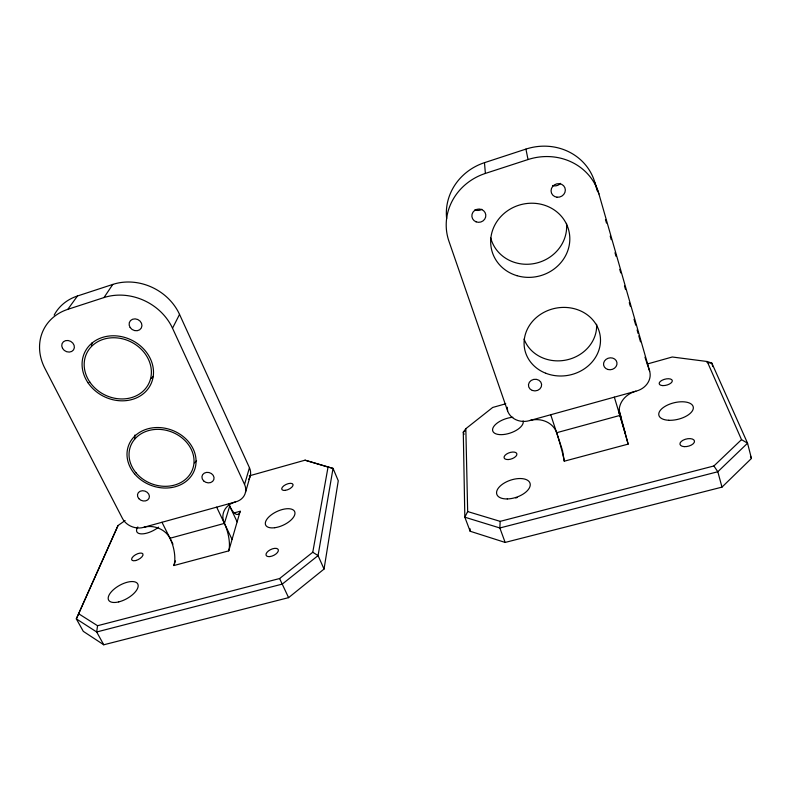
<?xml version="1.0" encoding="UTF-8"?>
<svg xmlns="http://www.w3.org/2000/svg" width="791" height="791" viewBox="0 0 791 791"><rect width="100%" height="100%" fill="white"/><g stroke="black" fill="none" stroke-linecap="round" stroke-linejoin="round"><path stroke-width="1.19" d="M707.194 361.507L741.503 439.638L713.897 465.968L500.169 521.358L499.853 527.973L505.142 542.428L721.985 487.127L751.45 458.444L747.554 443.197L711.851 363.128L707.194 361.507L672.261 356.998L647.285 364.008M125.097 520.557L118.027 525.531L78.635 613.737L97.55 625.721L96.68 631.979L103.759 644.784L288.586 597.65L324.043 569.055L338.271 480.77L333.041 468.391L305.039 460.184L249.244 475.866M97.55 625.721L279.599 578.537L312.771 552.247L328.047 467.066L305.039 460.184M144.011 527.241A19.884 16.107 18.3 0 1 169.996 538.256A20.259 8.009 76.1 0 1 173.842 565.545L228.757 550.862L240.187 511.253A19.37 6.447 75 0 1 229.697 506.062A19.696 16.512 14.5 0 1 229.103 504.618M245.477 492.417L250.342 475.549M77.469 295.992L67.808 309.34A52.236 44.533 28.3 0 0 44.909 368.398L122.526 518.56A16.127 13.17 19.7 0 0 143.418 527.409L235.777 501.86A16.344 13.734 15.8 0 0 244.548 484.438L249.452 467.708L179.537 314.403A51.118 44.494 27.8 0 0 112.787 284.424L77.469 295.992A50.931 43.723 28.8 0 0 54.164 315.115M229.697 506.062L224.407 523.395A20.477 7.149 75.7 0 1 228.757 550.862M173.842 565.545L175.473 560.938M78.635 613.737L76.322 618.869L83.292 631.356L103.759 644.784M118.027 525.531L76.322 618.869L96.68 631.979L282.288 584.094L318.061 555.598L333.041 468.391L328.047 467.066M505.775 403.776L492.694 407.454L465.83 428.702L467.669 511.559L464.831 517.195L470.141 531.245L505.142 542.428M244.548 484.438L172.517 328.225L179.537 314.403M67.808 309.34L103.987 297.564L112.787 284.424M465.83 428.702L463.289 432.202L464.831 517.195L499.853 527.973L717.823 471.743L747.554 443.197L741.503 439.638M465.217 430.67L463.289 432.202L464.07 434.348M484.468 162.679L525.926 149.094A55.558 51.899 -21.2 0 1 594.911 182.652L598.925 193.953L649.658 371.197A18.064 15.642 -13.4 0 1 636.587 390.991L529.159 420.713A17.432 15.256 -5.2 0 1 507.604 410.905L448.922 241.186A56.191 52.71 -13.9 0 1 485.387 173.427L484.468 162.679A54.698 51.514 -15.1 0 0 446.658 218.642M485.387 173.427L528.032 159.545A57.071 53.135 -20 0 1 598.925 193.953M234.255 512.884L240.187 511.253M169.996 538.256L224.407 523.395A20.171 16.769 14.4 0 1 235.164 502.028M529.851 420.515A21.545 18.588 -4.9 0 1 556.646 432.717L619.867 415.453A22.286 19.043 -12.3 0 1 635.865 391.199M556.646 432.717A21.851 1.503 74 0 1 564.27 461.193L628.153 444.117L618.987 409.6M706.986 362.496L711.851 363.128L712.76 366.589M467.669 511.559L500.169 521.358M312.771 552.247L318.061 555.598L324.043 569.055M713.897 465.968L717.823 471.743L721.985 487.127M161.977 522.278L172.962 544.168M279.599 578.537L288.586 597.65M216.665 507.15L232.06 539.442M228.698 503.936L237.132 521.842M750.461 456.209L751.45 458.444M644.972 357.216L649.658 371.197M550.724 414.741L562.124 449.328M618.859 410.124L621.004 417.203M614.33 397.151L625.335 433.498M594.911 182.652L597.294 190.967M605.461 219.473L606.479 223.032M610.217 236.094L611.245 239.663M614.983 252.725L616.001 256.284M619.748 269.355L620.767 272.915M624.514 285.976L625.533 289.546M629.27 302.607L630.298 306.166M634.036 319.238L635.737 325.17M637.101 329.926L638.119 333.486M638.802 335.859L640.502 341.801M628.153 444.117L618.967 412.042M525.926 149.094L528.032 159.545M562.49 450.435L564.27 461.193M507.288 407.266L507.604 410.905M470.081 528.784L470.141 531.245M196.573 460.669A34.339 29.04 20.6 0 1 194.546 462.873M134.727 438.946A34.339 29.04 20.6 0 1 134.945 434.991M153.316 376.437A35.793 30.839 26.8 0 1 151.032 378.553M91.469 345.855A35.793 30.839 26.8 0 1 92.122 342.721M249.452 467.708A15.958 13.516 16 0 1 248.69 479.386M103.987 297.564A52.433 45.344 27.4 0 1 172.517 328.225M596.622 324.27A37.365 33.459 -11.4 0 1 566.138 360.034A37.365 33.459 -11.4 0 1 524.057 339.052M566.504 223.388A38.719 36.04 -16.4 0 1 534.419 263.532A38.719 36.04 -16.4 0 1 490.717 237.933M481.838 209.318A6.822 6.476 -12.8 0 1 474.946 209.793M560.522 183.364A7.03 6.565 -25 0 1 552.543 185.489M515.732 497.994A17.392 9.215 -18.3 0 1 517.245 497.48M523.098 420.921A15.988 7.495 -18.5 0 1 507.733 433.775A15.988 7.495 -18.5 0 1 492.783 428.455A15.988 7.495 -18.5 0 1 512.835 417.272M158.625 527.132A15.118 6.437 -27.4 0 1 141.658 533.885A15.118 6.437 -27.4 0 1 137.822 526.925M136.072 472.87A33.103 27.784 20.4 0 0 191.768 471.258A33.103 27.784 20.4 0 0 156.756 429.365A33.103 27.784 20.4 0 0 136.072 472.87M89.739 381.944A34.537 29.564 26.4 0 0 147.848 385.306A34.537 29.564 26.4 0 0 115.753 337.806A34.537 29.564 26.4 0 0 89.739 381.944M134.47 473.75A35.18 29.524 20.4 0 0 193.647 472.069A35.18 29.524 20.4 0 0 156.489 427.536A35.18 29.524 20.4 0 0 134.47 473.75M87.969 382.725A36.693 31.413 26.4 0 0 149.726 386.334A36.693 31.413 26.4 0 0 115.654 335.849A36.693 31.413 26.4 0 0 87.969 382.725M62.529 348.366A6.555 5.567 29.6 0 0 73.504 349.919A6.555 5.567 29.6 0 0 68.155 340.516A6.555 5.567 29.6 0 0 62.529 348.366M130.169 327.533A6.605 5.755 28 0 0 141.282 328.057A6.605 5.755 28 0 0 135.113 318.872A6.605 5.755 28 0 0 130.169 327.533M203.623 480.879A6.16 5.171 17.3 0 0 213.837 479.564A6.16 5.171 17.3 0 0 206.54 472.395A6.16 5.171 17.3 0 0 203.623 480.879M138.811 498.637A6.101 5.023 20 0 0 149.034 498.29A6.101 5.023 20 0 0 142.459 490.727A6.101 5.023 20 0 0 138.811 498.637M545.77 373.243A38.354 34.151 -10.8 0 0 600.389 337.619A38.354 34.151 -10.8 0 0 540.698 314.254A38.354 34.151 -10.8 0 0 545.77 373.243M516.968 275.683A39.768 36.861 -15.4 0 0 569.174 232.208A39.768 36.861 -15.4 0 0 504.609 213.006A39.768 36.861 -15.4 0 0 516.968 275.683M476.073 221.836A7.01 6.635 -11.5 0 0 485.783 214.756A7.01 6.635 -11.5 0 0 474.649 210.446A7.01 6.635 -11.5 0 0 476.073 221.836M557.052 197.216A7.228 6.733 -23.7 0 0 564.883 187.704A7.228 6.733 -23.7 0 0 552.662 186.419A7.228 6.733 -23.7 0 0 557.052 197.216M607.903 369.486A6.773 5.923 -12.8 0 0 616.921 362.476A6.773 5.923 -12.8 0 0 605.995 359.401A6.773 5.923 -12.8 0 0 607.903 369.486M532.313 390.457A6.605 5.824 -6.7 0 0 541.608 384.337A6.605 5.824 -6.7 0 0 531.196 380.431A6.605 5.824 -6.7 0 0 532.313 390.457M668.741 420.278A17.699 8.503 -13.8 0 0 693.272 407.049A17.699 8.503 -13.8 0 0 666.101 405.773A17.699 8.503 -13.8 0 0 668.741 420.278M507.258 498.943A17.521 9.037 -18.5 0 0 530.069 483.36A17.521 9.037 -18.5 0 0 502.878 483.914A17.521 9.037 -18.5 0 0 507.258 498.943M662.868 385.603A6.753 3.105 -14.4 0 0 672.301 380.629A6.753 3.105 -14.4 0 0 662.027 380.283A6.753 3.105 -14.4 0 0 662.868 385.603M508.079 459.561A6.684 3.283 -18.5 0 0 516.839 453.747A6.684 3.283 -18.5 0 0 506.517 454.083A6.684 3.283 -18.5 0 0 508.079 459.561M684.146 446.628A7.435 3.747 -13.2 0 0 694.478 441.042A7.435 3.747 -13.2 0 0 683.019 440.231A7.435 3.747 -13.2 0 0 684.146 446.628M274.793 527.716A15.988 7.524 -25 0 0 294.806 511.975A15.988 7.524 -25 0 0 270.848 515.198A15.988 7.524 -25 0 0 274.793 527.716M118.739 601.892A16.651 7.564 -29.2 0 0 137.802 584.045A16.651 7.564 -29.2 0 0 112.994 590.096A16.651 7.564 -29.2 0 0 118.739 601.892M285.333 490.351A6.11 2.759 -24.3 0 0 293.016 484.478A6.11 2.759 -24.3 0 0 283.84 485.783A6.11 2.759 -24.3 0 0 285.333 490.351M135.637 560.552A6.338 2.788 -28.2 0 0 142.904 553.937A6.338 2.788 -28.2 0 0 133.402 556.281A6.338 2.788 -28.2 0 0 135.637 560.552M269.869 556.577A6.704 3.283 -25.8 0 0 278.333 549.854A6.704 3.283 -25.8 0 0 268.367 551.011A6.704 3.283 -25.8 0 0 269.869 556.577"/></g></svg>
